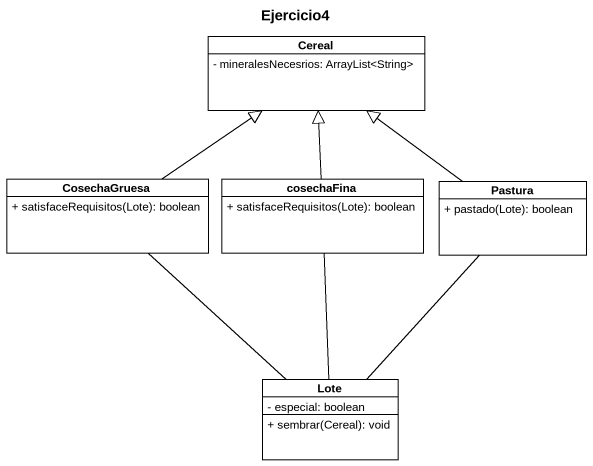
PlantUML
@startuml
title Ejercicio4
hide circle
hide empty members
skinparam classAttributeIconSize 0
class Cereal {
  - mineralesNecesrios: ArrayList<String>
}
class CosechaGruesa {
  + satisfaceRequisitos(Lote): boolean
}
class cosechaFina {
  + satisfaceRequisitos(Lote): boolean
}
class Pastura {
  + pastado(Lote): boolean
}
class Lote {
  - especial: boolean
  + sembrar(Cereal): void
}
CosechaGruesa -up-|> Cereal
cosechaFina -up-|> Cereal
Pastura -up-|> Cereal
Lote -up- CosechaGruesa
Lote -up- cosechaFina
Lote -up- Pastura
@enduml
